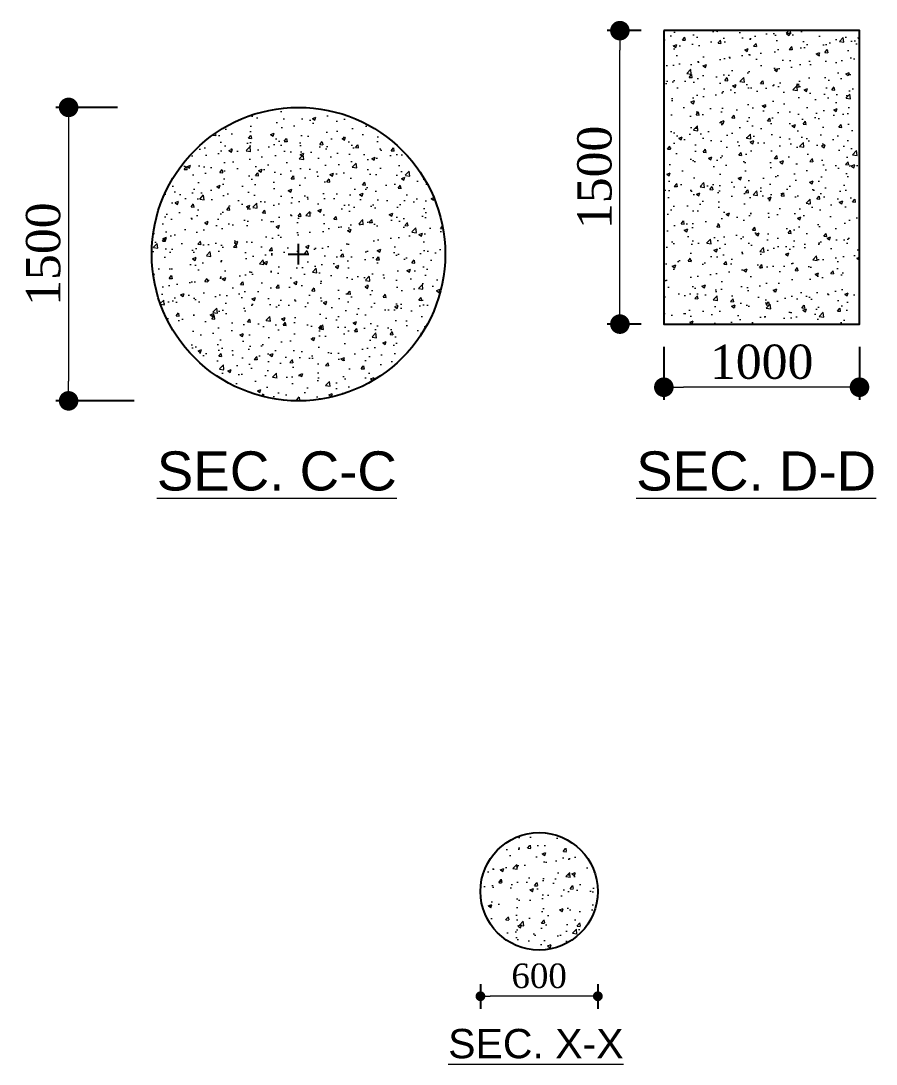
# Model space of a CAD drawing. Header units: millimetres. Extents: x -684453 to 35267, y -286696 to 273430.
# Drawn here: x -63383 to -59011, y 137137 to 142469 of the extents above; entities that cross this region are included whole.
import ezdxf

# ---------------------------------------------------------------- set-up
doc = ezdxf.new("R2010")
doc.units = ezdxf.units.MM
doc.header["$PDMODE"] = 2
doc.layers.get('Defpoints').update_dxf_attribs({"lineweight": 13})
for name, color, linetype, lineweight in [('Dimision', 4, 'Continuous', 9), ('Hatching', 65, 'Continuous', 15), ('Pire Line', 11, 'Continuous', 25), ('Text', 7, 'Continuous', 15)]:
    doc.layers.add(name, color=color, linetype=linetype, lineweight=lineweight)
doc.styles.add('ROMANS', font='arial.ttf', dxfattribs={"height": 200})
doc.styles.get("Standard").update_dxf_attribs({"font": 'times.ttf'})
doc.dimstyles.new('ISO-25', dxfattribs={"dimtxt": 175, "dimasz": 100, "dimexe": 65, "dimexo": 115.625, "dimgap": 40, "dimtad": 1, "dimtoh": 1, "dimdec": 0, "dimtxsty": 'Standard', "dimblk": 'DOT', "dimcen": 300, "dimclrd": 256, "dimclre": 256, "dimclrt": 256, "dimadec": 0, "dimazin": 0, "dimtfac": 1, "dimtdec": 0, "dimtix": 1, "dimtmove": 0, "dimatfit": 3, "dimldrblk": 'DOT', "dimfxl": 75, "dimlwd": -1, "dimarcsym": 0})

# ---------------------------------------------------------------- blocks, each defined once
blk = doc.blocks.new('_Dot')
at = {"color": 0, "linetype": 'ByBlock', "lineweight": -2}
blk.add_line((-0.5, 0), (-1, 0), dxfattribs=at)
at = {"color": 0, "linetype": 'ByBlock', "const_width": 0.5}
blk.add_lwpolyline([(-0.25, 0, 1), (0.25, 0, 1)], format="xyb", close=True, dxfattribs=at)
blk = doc.blocks.new('*D66')
at = {"layer": 'Defpoints', "color": 0, "ltscale": 5, "transparency": 16777216}
for p in [(-62773.9, 142026.8), (-63138.9, 140526.8), (-62688.1, 140526.8)]:
    blk.add_point(p, dxfattribs=at)
at = {"layer": 'Dimision', "lineweight": -2, "ltscale": 5, "transparency": 16777216}
for p, q in [((-62889.5, 142026.8), (-63203.9, 142026.8)), ((-62803.7, 140526.8), (-63203.9, 140526.8))]:
    blk.add_line(p, q, dxfattribs=at)
at = {"layer": 'Dimision', "ltscale": 5, "transparency": 16777216}
blk.add_line((-63138.9, 141926.8), (-63138.9, 140626.8), dxfattribs=at)
at = {"layer": 'Dimision', "ltscale": 5, "transparency": 16777216, "xscale": 100, "yscale": 100, "zscale": 100}
for p, rotation in [((-63138.9, 142026.8), 90), ((-63138.9, 140526.8), 270)]:
    blk.add_blockref('_Dot', p, dxfattribs=dict(at, rotation=rotation))
at = {"layer": 'Dimision', "ltscale": 5, "transparency": 16777216, "insert": (-63267.9, 141276.8), "char_height": 175, "attachment_point": 5, "rotation": 90}
blk.add_mtext('1500', dxfattribs=at)
blk = doc.blocks.new('*D67')
at = {"layer": 'Defpoints', "color": 0, "ltscale": 5, "transparency": 16777216}
for p in [(-60096.5, 140919.1), (-59096.5, 140919.1), (-60096.5, 140596.5)]:
    blk.add_point(p, dxfattribs=at)
at = {"layer": 'Dimision', "lineweight": -2, "ltscale": 5, "transparency": 16777216}
for p, q in [((-60096.5, 140803.4), (-60096.5, 140531.5)), ((-59096.5, 140803.4), (-59096.5, 140531.5))]:
    blk.add_line(p, q, dxfattribs=at)
at = {"layer": 'Dimision', "ltscale": 5, "transparency": 16777216}
blk.add_line((-59196.5, 140596.5), (-59996.5, 140596.5), dxfattribs=at)
at = {"layer": 'Dimision', "ltscale": 5, "transparency": 16777216, "xscale": 100, "yscale": 100, "zscale": 100, "rotation": 180}
blk.add_blockref('_Dot', (-60096.5, 140596.5), dxfattribs=at)
at = {"layer": 'Dimision', "ltscale": 5, "transparency": 16777216, "xscale": 100, "yscale": 100, "zscale": 100}
blk.add_blockref('_Dot', (-59096.5, 140596.5), dxfattribs=at)
at = {"layer": 'Dimision', "ltscale": 5, "transparency": 16777216, "insert": (-59596.5, 140725.5), "char_height": 175, "attachment_point": 5}
blk.add_mtext('1000', dxfattribs=at)
blk = doc.blocks.new('*D68')
at = {"layer": 'Defpoints', "color": 0, "ltscale": 5, "transparency": 16777216}
for p in [(-60321.2, 142419.1), (-60096.5, 142419.1), (-60096.5, 140919.1)]:
    blk.add_point(p, dxfattribs=at)
at = {"layer": 'Dimision', "lineweight": -2, "ltscale": 5, "transparency": 16777216}
for p, q in [((-60212.2, 142419.1), (-60386.2, 142419.1)), ((-60212.2, 140919.1), (-60386.2, 140919.1))]:
    blk.add_line(p, q, dxfattribs=at)
at = {"layer": 'Dimision', "ltscale": 5, "transparency": 16777216}
blk.add_line((-60321.2, 141019.1), (-60321.2, 142319.1), dxfattribs=at)
at = {"layer": 'Dimision', "ltscale": 5, "transparency": 16777216, "xscale": 100, "yscale": 100, "zscale": 100}
for p, rotation in [((-60321.2, 142419.1), 90), ((-60321.2, 140919.1), 270)]:
    blk.add_blockref('_Dot', p, dxfattribs=dict(at, rotation=rotation))
at = {"layer": 'Dimision', "ltscale": 5, "transparency": 16777216, "insert": (-60450.2, 141669.1), "char_height": 175, "attachment_point": 5, "rotation": 90}
blk.add_mtext('1500', dxfattribs=at)
blk = doc.blocks.new('*D78')
at = {"layer": 'Defpoints', "color": 0, "ltscale": 5, "transparency": 16777216}
for p in [(-61033.9, 137661.4), (-60433.9, 137661.4), (-61033.9, 137483.6)]:
    blk.add_point(p, dxfattribs=at)
at = {"layer": 'Dimision', "lineweight": -2, "ltscale": 5, "transparency": 16777216}
for p, q in [((-61033.9, 137545.7), (-61033.9, 137418.6)), ((-60433.9, 137545.7), (-60433.9, 137418.6))]:
    blk.add_line(p, q, dxfattribs=at)
at = {"layer": 'Dimision', "ltscale": 5, "transparency": 16777216}
blk.add_line((-60483.9, 137483.6), (-60983.9, 137483.6), dxfattribs=at)
at = {"layer": 'Dimision', "ltscale": 5, "transparency": 16777216, "xscale": 50, "yscale": 50, "zscale": 50, "rotation": 180}
blk.add_blockref('_Dot', (-61033.9, 137483.6), dxfattribs=at)
at = {"layer": 'Dimision', "ltscale": 5, "transparency": 16777216, "xscale": 50, "yscale": 50, "zscale": 50}
blk.add_blockref('_Dot', (-60433.9, 137483.6), dxfattribs=at)
at = {"layer": 'Dimision', "ltscale": 5, "transparency": 16777216, "insert": (-60733.9, 137587.2), "char_height": 125, "attachment_point": 5}
blk.add_mtext('600', dxfattribs=at)

msp = doc.modelspace()

# ---------------------------------------------------------------- hatches: boundary and pattern name
at = {"layer": 'Hatching', "ltscale": 5}
h = msp.add_hatch(dxfattribs=at)
h.set_pattern_fill('AR-CONC', color=256, style=0)
h.set_pattern_definition([(50, (-91274.09, 74805.06), (182.18467, -15.9391), [19.05, -209.55]), (355, (-91274.09, 74805.06), (-35.24283, 191.05664), [15.24, -167.64]), (100.451, (-91258.9, 74803.73), (146.9425, 175.1167), [16.19, -178.09]), (46.1842, (-91274.1, 74855.86), (271.07904, -42.0423), [28.575, -314.325]), (96.6356, (-91251.5, 74852.35), (237.4042, 247.4256), [24.285, -267.135]), (351.184, (-91274.1, 74855.86), (237.4046, 247.4251), [22.86, -251.46]), (21, (-91248.69, 74843.16), (151.61488, -102.26552), [19.05, -209.55]), (326, (-91248.69, 74843.16), (61.80203, 184.18797), [15.24, -167.64]), (71.4514, (-91236.05, 74834.63), (213.4165, 81.92286), [16.19, -178.09]), (37.5, (-91274.09, 74805.056), (3.088603, 84.55504), [0, -165.608, 0, -170.18, 0, -168.275]), (7.5, (-91274.09, 74805.06), (66.81966, 100.18057), [0, -97.028, 0, -161.798, 0, -64.135]), (327.5, (-91330.73, 74805.056), (135.590595, -5.728744), [0, -63.5, 0, -198.12, 0, -262.89]), (317.5, (-91356.13, 74805.06), (148.12918, 25.4265), [0, -82.55, 0, -131.572, 0, -186.69])])
h.paths.add_polyline_path([(-60096.5, 140919.1), (-59096.5, 140919.1), (-59096.5, 142419.1), (-60096.5, 142419.1)])
h = msp.add_hatch(dxfattribs=at)
h.set_pattern_fill('AR-CONC', color=256, style=0)
h.set_pattern_definition([(50, (-157613.74, 23521.06), (182.18467, -15.93909), [19.05, -209.55]), (355, (-157613.74, 23521.06), (-35.24283, 191.05664), [15.24, -167.64]), (100.451, (-157598.56, 23519.73), (146.9425, 175.11669), [16.19, -178.09]), (46.1842, (-157613.74, 23571.86), (271.07904, -42.04233), [28.575, -314.325]), (96.6356, (-157591.15, 23568.36), (237.40423, 247.42556), [24.285, -267.135]), (351.184, (-157613.74, 23571.86), (237.4046, 247.4251), [22.86, -251.46]), (21, (-157588.34, 23559.16), (151.61488, -102.26552), [19.05, -209.55]), (326, (-157588.34, 23559.16), (61.80203, 184.18797), [15.24, -167.64]), (71.4514, (-157575.7, 23550.64), (213.4165, 81.92286), [16.19, -178.09]), (37.5, (-157613.74, 23521.06), (3.088603, 84.55504), [0, -165.608, 0, -170.18, 0, -168.275]), (7.5, (-157613.74, 23521.06), (66.81966, 100.180575), [0, -97.028, 0, -161.798, 0, -64.135]), (327.5, (-157670.38, 23521.06), (135.590595, -5.728744), [0, -63.5, 0, -198.12, 0, -262.89]), (317.5, (-157695.78, 23521.06), (148.12918, 25.42649), [0, -82.55, 0, -131.572, 0, -186.69])])
h.paths.add_polyline_path([(-61214, 141276.8, 1), (-62714, 141276.8, 1)])
h = msp.add_hatch(dxfattribs=at)
h.set_pattern_fill('AR-CONC', color=256, style=0)
h.set_pattern_definition([(50, (230168.06, 0), (182.18467, -15.939086), [19.05, -209.55]), (355, (230168.06, 0), (-35.24283, 191.05664), [15.24, -167.64]), (100.451, (230183.24, -1.33), (146.9425, 175.11669), [16.19, -178.09]), (46.1842, (230168.06, 50.8), (271.07904, -42.04233), [28.575, -314.325]), (96.6356, (230190.65, 47.3), (237.40423, 247.42556), [24.285, -267.135]), (351.184, (230168.06, 50.8), (237.4046, 247.42512), [22.86, -251.46]), (21, (230193.46, 38.1), (151.61488, -102.26552), [19.05, -209.55]), (326, (230193.46, 38.1), (61.80203, 184.18797), [15.24, -167.64]), (71.4514, (230206.09, 29.58), (213.41649, 81.92286), [16.19, -178.09]), (37.5, (230168.056, 0), (3.088603, 84.555039), [0, -165.608, 0, -170.18, 0, -168.275]), (7.5, (230168.06, 0), (66.819663, 100.180575), [0, -97.028, 0, -161.798, 0, -64.135]), (327.5, (230111.414, 0), (135.590595, -5.728744), [0, -63.5, 0, -198.12, 0, -262.89]), (317.5, (230086.01, 0), (148.12918, 25.42649), [0, -82.55, 0, -131.572, 0, -186.69])])
h.paths.add_polyline_path([(-60433.9, 138019.8, 1), (-61033.9, 138019.8, 1)])

# ---------------------------------------------------------------- linework, layer by layer
at = {"layer": 'Pire Line'}
for p, q in [((-61964, 141224.3), (-61964, 141329.3)), ((-62016.5, 141276.8), (-61911.5, 141276.8))]:
    msp.add_line(p, q, dxfattribs=at)
at = {"layer": 'Pire Line', "ltscale": 5}
msp.add_lwpolyline([(-60096.5, 142419.1), (-60096.5, 140919.1), (-59096.5, 140919.1), (-59096.5, 142419.1)], close=True, dxfattribs=at)
for centre, radius in [((-61964, 141276.8), 750), ((-60733.9, 138019.8), 300)]:
    msp.add_circle(centre, radius, dxfattribs=at)

# ---------------------------------------------------------------- texts
at = {"layer": 'Text', "style": 'ROMANS'}
for s, height, p in [('%%USEC. C-C', 200, (-62687.7, 140068.6)), ('%%USEC. D-D', 200, (-60237.7, 140068.6)), ('%%USEC. X-X', 150, (-61198.9, 137166.6))]:
    msp.add_text(s, height=height, dxfattribs=at).set_placement(p)

# ---------------------------------------------------------------- dimensions: what is measured, and where the dimension line sits
at = {"layer": 'Dimision', "ltscale": 5}
for base, p1, p2, picture, middle in [((-60321.2, 142419.1), (-60096.5, 140919.1), (-60096.5, 142419.1), '*D68', (-60450.2, 141669.1)), ((-63138.9, 140526.8), (-62773.9, 142026.8), (-62688.1, 140526.8), '*D66', (-63267.9, 141276.8))]:
    dim = msp.add_linear_dim(base=base, p1=p1, p2=p2, angle=90, dimstyle='ISO-25', dxfattribs=at)
    dim.commit()
    dim.dimension.update_dxf_attribs({"geometry": picture, "text_midpoint": middle})
dim = msp.add_linear_dim(base=(-60096.5, 140596.5), p1=(-59096.5, 140919.1), p2=(-60096.5, 140919.1), dimstyle='ISO-25', dxfattribs=at)
dim.commit()
dim.dimension.update_dxf_attribs({"geometry": '*D67', "text_midpoint": (-59596.5, 140725.5)})
dim = msp.add_linear_dim(base=(-61033.9, 137483.6), p1=(-60433.9, 137661.4), p2=(-61033.9, 137661.4), dimstyle='ISO-25', override={"dimtxt": 125, "dimasz": 50}, dxfattribs=at)
dim.commit()
dim.dimension.update_dxf_attribs({"geometry": '*D78', "text_midpoint": (-60733.9, 137587.2)})

doc.saveas('drawing.dxf')
